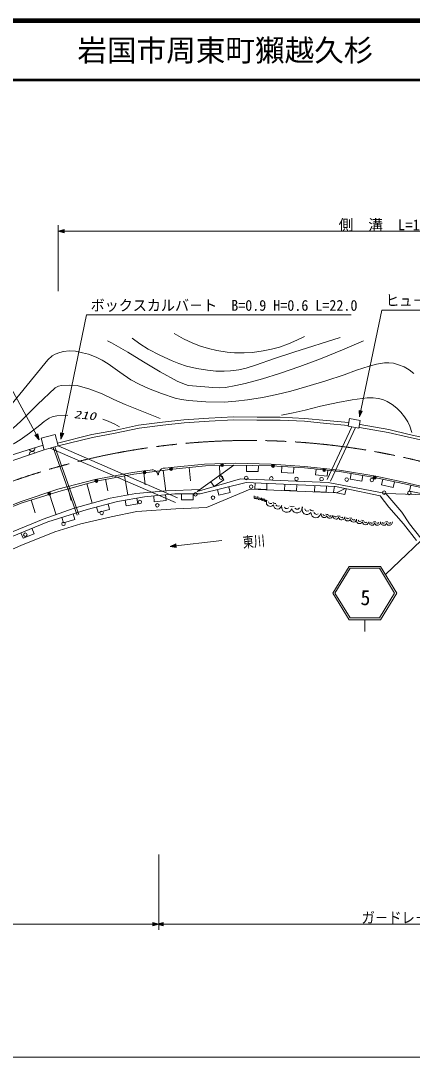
# Model space of a CAD drawing. Units: millimetres, scale not verified. Extents: x 40000 to 680000, y 20000 to 380000.
# Drawn here: x 395456 to 461596, y 205000 to 380000 of the extents above; entities that cross this region are included whole.
import ezdxf
from ezdxf.enums import TextEntityAlignment as Align

# ---------------------------------------------------------------- set-up
doc = ezdxf.new("R2010")
doc.units = ezdxf.units.MM
doc.header["$LTSCALE"] = 1000
doc.linetypes.add('CHAIN', pattern=[18.5, 12, -1.5, 3.5, -1.5])
for name, color, linetype, lineweight in [('M-BGD', 7, 'Continuous', 13), ('M-BMK', 2, 'CHAIN', 13), ('M-STR-HTXT', 7, 'Continuous', 13), ('M-STR-STRC', 7, 'Continuous', 13), ('M-TTL', 2, 'Continuous', 140), ('M-TTL-BAND', 7, 'Continuous', 13), ('M-TTL-LINE', 7, 'Continuous', 50), ('M-TTL-TXT', 7, 'Continuous', 50)]:
    doc.layers.add(name, color=color, linetype=linetype, lineweight=lineweight)
doc.layers.add('M-BGD-HTXT', color=7, linetype='Continuous')
doc.styles.add('ＭＳ ゴシック', font='')
doc.styles.get('ＭＳ ゴシック').set_extended_font_data('MS Gothic')

msp = doc.modelspace()

# ---------------------------------------------------------------- linework, layer by layer
at = {"layer": 'M-BGD'}
for p, q in [((415372, 311701), (411298, 310832)), ((419386, 312236), (415372, 311701)), ((419452, 311740), (415457, 311207)), ((423004, 312638), (419386, 312236)), ((423048, 312140), (419452, 311740)), ((427244, 312905), (423004, 312638)), ((427275, 312406), (423048, 312140)), ((431394, 313139), (427244, 312905)), ((431404, 312639), (427275, 312406)), ((435374, 313072), (431394, 313139)), ((435365, 312572), (431404, 312639)), ((439293, 312572), (435365, 312572)), ((439306, 313072), (435374, 313072)), ((443388, 312373), (439293, 312572)), ((443425, 312871), (439306, 313072)), ((447083, 312006), (443388, 312373)), ((447133, 312504), (443425, 312871)), ((450779, 311663), (447083, 312006)), ((450825, 312161), (447133, 312504)), ((450989, 312819), (450757, 311540)), ((450757, 311540), (452588, 311207)), ((452820, 312486), (450989, 312819)), ((452588, 311207), (452820, 312486)), ((457615, 310965), (452776, 311833)), ((401290, 310143), (398926, 309511)), ((401807, 308211), (401290, 310143)), ((407495, 310132), (401687, 308697)), ((411298, 310832), (407495, 310132)), ((411396, 310342), (407601, 309643)), ((415457, 311207), (411396, 310342)), ((447239, 302539), (451372, 311429)), ((447784, 302286), (451982, 311318)), ((457515, 310475), (452688, 311341)), ((460977, 309676), (457515, 310475)), ((461090, 310163), (457615, 310965)), ((465428, 309195), (461090, 310163)), ((391798, 306013), (399238, 308347)), ((398926, 309511), (399443, 307579)), ((399443, 307579), (401807, 308211)), ((401207, 308051), (405288, 296651)), ((407601, 309643), (401807, 308211)), ((401807, 308211), (421937, 299471)), ((465305, 308711), (460977, 309676)), ((399443, 307579), (391154, 304749)), ((396921, 306950), (396897, 306836)), ((396897, 306836), (396898, 306710)), ((396901, 307614), (396975, 307512)), ((396984, 307077), (396921, 306950)), ((396975, 307512), (397062, 307434)), ((397059, 307166), (396984, 307077)), ((397159, 307243), (397059, 307166)), ((397062, 307434), (397187, 307369)), ((397311, 307295), (397159, 307243)), ((397187, 307369), (397301, 307341)), ((397301, 307341), (397427, 307339)), ((397437, 307296), (397311, 307295)), ((397427, 307339), (397580, 307387)), ((397551, 307271), (397437, 307296)), ((397678, 307209), (397551, 307271)), ((397580, 307387), (397682, 307461)), ((397767, 307134), (397678, 307209)), ((397682, 307461), (397760, 307548)), ((397760, 307548), (397825, 307674)), ((397844, 307033), (397767, 307134)), ((397825, 307674), (397852, 307787)), ((397852, 307787), (397855, 307913)), ((400409, 307837), (421578, 298645)), ((400925, 307950), (405005, 296550)), ((419840, 304475), (420835, 304578)), ((420835, 304578), (426497, 305162)), ((421173, 304295), (426659, 304851)), ((423916, 304573), (424146, 302304)), ((425264, 300543), (431460, 304942)), ((426497, 305162), (431709, 305297)), ((426659, 304851), (431460, 304942)), ((429059, 304896), (429091, 303260)), ((431460, 304942), (437752, 304848)), ((431709, 305297), (437775, 305117)), ((433606, 304910), (433591, 303910)), ((435591, 303880), (435606, 304880)), ((437752, 304848), (443381, 304516)), ((437775, 305117), (443392, 304758)), ((439568, 304741), (439509, 303742)), ((441506, 303625), (441565, 304623)), ((443381, 304516), (449294, 303902)), ((443392, 304758), (449323, 304129)), ((408051, 302523), (414328, 303725)), ((408190, 302282), (414577, 303462)), ((412980, 303167), (413576, 299942)), ((414328, 303725), (416331, 303992)), ((414577, 303462), (421173, 304295)), ((416226, 303670), (416479, 301670)), ((416331, 303992), (417322, 304125)), ((417322, 304125), (417639, 304167)), ((417639, 304167), (417843, 304154)), ((417843, 304154), (418097, 304066)), ((418097, 304066), (418271, 303969)), ((418271, 303969), (418411, 303826)), ((418411, 303826), (418562, 303604)), ((418562, 303604), (418628, 303411)), ((418628, 303411), (418644, 303292)), ((418733, 303517), (418788, 303764)), ((418749, 303358), (418733, 303517)), ((418788, 303764), (418887, 303975)), ((418887, 303975), (419065, 304194)), ((419065, 304194), (419252, 304334)), ((419252, 304334), (419522, 304443)), ((419522, 304443), (419840, 304475)), ((419524, 304087), (419965, 300602)), ((429756, 302506), (429177, 303321)), ((433591, 303910), (435591, 303880)), ((439509, 303742), (441506, 303625)), ((445343, 304312), (445239, 303318)), ((445239, 303318), (447229, 303111)), ((447229, 303111), (447332, 304106)), ((449294, 303902), (455207, 302908)), ((449323, 304129), (455434, 303095)), ((451264, 303571), (451098, 302584)), ((453071, 302253), (453236, 303239)), ((455207, 302908), (459984, 301867)), ((455434, 303095), (460197, 302107)), ((401744, 300896), (408051, 302523)), ((401871, 300546), (408190, 302282)), ((406610, 301848), (407521, 298530)), ((409786, 302577), (410147, 300623)), ((432596, 302672), (425264, 300543)), ((425756, 300136), (433541, 302037)), ((427547, 302164), (428125, 301348)), ((428125, 301348), (429756, 302506)), ((430857, 300352), (430620, 301324)), ((447402, 302057), (432596, 302672)), ((433541, 302037), (448621, 301362)), ((435055, 301969), (435011, 300970)), ((437009, 300881), (437053, 301880)), ((440082, 301744), (440037, 300745)), ((442035, 300656), (442080, 301655)), ((445108, 301519), (445064, 300520)), ((447062, 300431), (447106, 301430)), ((457146, 300165), (447402, 302057)), ((448470, 301394), (448263, 300416)), ((448621, 301362), (450276, 301012)), ((450276, 301012), (448805, 300276)), ((456162, 299793), (450276, 301012)), ((451098, 302584), (453071, 302253)), ((456618, 302601), (456406, 301624)), ((456406, 301624), (458360, 301198)), ((458360, 301198), (458573, 302175)), ((459984, 301867), (464620, 300874)), ((460197, 302107), (464735, 301028)), ((461324, 301580), (461115, 300603)), ((395511, 298848), (401744, 300896)), ((395692, 298602), (401871, 300546)), ((400326, 300060), (401415, 296600)), ((403451, 300980), (404000, 298981)), ((410550, 299366), (404510, 297699)), ((414925, 300199), (410550, 299366)), ((411815, 298849), (416377, 299646)), ((420132, 300615), (414925, 300199)), ((415253, 298435), (415081, 299420)), ((416377, 299646), (421465, 300136)), ((417925, 299795), (418021, 298800)), ((420012, 298992), (419916, 299987)), ((425697, 300850), (420132, 300615)), ((421465, 300136), (425756, 300136)), ((422610, 300136), (422610, 299136)), ((424610, 299136), (424610, 300136)), ((434215, 300889), (426859, 297824)), ((428677, 300849), (428914, 299878)), ((428914, 299878), (430857, 300352)), ((448805, 300276), (434215, 300889)), ((434868, 299640), (434889, 299797)), ((434897, 299468), (434868, 299640)), ((435024, 299348), (434897, 299468)), ((435011, 300970), (437009, 300881)), ((435148, 299310), (435024, 299348)), ((435092, 299572), (435040, 299670)), ((435192, 299542), (435092, 299572)), ((435255, 299305), (435148, 299310)), ((435306, 299561), (435192, 299542)), ((435353, 299357), (435255, 299305)), ((435465, 299459), (435353, 299357)), ((435478, 299591), (435386, 299646)), ((435502, 299312), (435465, 299459)), ((435553, 299568), (435478, 299591)), ((435554, 299214), (435502, 299312)), ((435635, 299570), (435553, 299568)), ((435739, 299375), (435654, 299455)), ((435838, 299345), (435739, 299375)), ((435936, 299397), (435838, 299345)), ((436062, 299277), (435942, 299150)), ((436132, 299419), (436062, 299277)), ((436089, 299307), (436116, 299425)), ((436098, 299173), (436089, 299307)), ((436255, 299238), (436222, 299317)), ((436552, 299224), (436486, 299273)), ((440037, 300745), (442035, 300656)), ((445064, 300520), (447062, 300431)), ((448263, 300416), (450219, 300001)), ((450219, 300001), (450427, 300980)), ((457657, 297870), (456162, 299793)), ((457146, 300165), (459849, 297015)), ((468925, 299786), (457146, 300165)), ((461115, 300603), (463070, 300183)), ((388789, 296177), (395511, 298848)), ((388999, 296033), (395692, 298602)), ((397237, 299088), (397919, 296918)), ((404510, 297699), (399233, 295825)), ((400046, 295416), (406666, 297500)), ((406666, 297500), (411815, 298849)), ((408273, 297921), (408527, 296954)), ((410462, 297461), (410208, 298428)), ((413111, 299075), (413283, 298090)), ((413283, 298090), (415253, 298435)), ((421649, 297579), (415090, 297150)), ((418021, 298800), (420012, 298992)), ((426859, 297824), (421649, 297579)), ((422610, 299136), (424610, 299136)), ((435646, 299159), (435554, 299214)), ((435770, 299121), (435646, 299159)), ((435942, 299150), (435770, 299121)), ((436187, 299072), (436098, 299173)), ((436279, 299034), (436187, 299072)), ((436329, 299208), (436255, 299238)), ((436361, 299022), (436279, 299034)), ((436418, 299214), (436329, 299208)), ((436439, 299055), (436361, 299022)), ((436533, 299124), (436439, 299055)), ((436550, 299009), (436533, 299124)), ((436583, 298930), (436550, 299009)), ((436608, 299201), (436552, 299224)), ((436649, 298882), (436583, 298930)), ((436671, 299197), (436608, 299201)), ((436741, 298843), (436649, 298882)), ((436736, 299040), (436677, 299108)), ((436810, 299010), (436736, 299040)), ((436875, 298853), (436741, 298843)), ((436888, 299043), (436810, 299010)), ((436976, 298941), (436875, 298853)), ((436953, 298732), (437012, 299055)), ((436995, 298372), (436953, 298732)), ((437041, 299045), (436976, 298941)), ((437244, 298110), (436995, 298372)), ((437498, 298018), (437244, 298110)), ((437410, 298567), (437312, 298774)), ((437613, 298493), (437410, 298567)), ((437720, 297995), (437498, 298018)), ((437853, 298521), (437613, 298493)), ((437927, 298092), (437720, 297995)), ((438171, 298291), (437927, 298092)), ((438212, 298563), (438028, 298688)), ((438232, 297982), (438171, 298291)), ((438365, 298508), (438212, 298563)), ((438329, 297775), (438232, 297982)), ((438514, 297650), (438329, 297775)), ((438535, 298504), (438365, 298508)), ((438768, 297559), (438514, 297650)), ((438730, 298089), (438564, 298264)), ((438933, 298016), (438730, 298089)), ((439128, 297601), (438768, 297559)), ((439141, 298113), (438933, 298016)), ((439390, 297850), (439128, 297601)), ((439551, 298137), (439390, 297850)), ((439574, 297714), (439530, 298138)), ((439758, 297282), (439574, 297714)), ((440203, 297676), (440006, 297898)), ((440482, 297659), (440203, 297676)), ((440770, 297781), (440482, 297659)), ((441202, 297965), (440927, 298052)), ((441251, 297611), (441020, 297275)), ((441412, 297952), (441202, 297965)), ((441439, 297249), (441251, 297611)), ((441626, 298009), (441412, 297952)), ((442019, 297564), (441748, 297721)), ((442299, 297547), (442019, 297564)), ((442521, 297743), (442299, 297547)), ((442927, 297508), (442692, 297102)), ((443023, 297923), (442927, 297508)), ((442995, 297513), (443066, 297908)), ((443049, 297073), (442995, 297513)), ((443555, 297313), (443435, 297566)), ((460114, 295039), (457657, 297870)), ((399233, 295825), (394164, 293742)), ((402402, 296158), (402702, 295204)), ((402702, 295204), (404610, 295805)), ((404610, 295805), (404310, 296759)), ((410737, 296230), (405588, 295066)), ((408527, 296954), (410462, 297461)), ((415090, 297150), (410737, 296230)), ((440164, 297047), (439758, 297282)), ((440513, 297025), (440164, 297047)), ((440797, 297078), (440513, 297025)), ((441020, 297275), (440797, 297078)), ((441635, 297027), (441439, 297249)), ((441911, 296939), (441635, 297027)), ((442260, 296918), (441911, 296939)), ((442692, 297102), (442260, 296918)), ((443356, 296754), (443049, 297073)), ((443666, 296643), (443356, 296754)), ((443803, 297225), (443555, 297313)), ((443937, 296617), (443666, 296643)), ((444096, 297261), (443803, 297225)), ((444190, 296737), (443937, 296617)), ((444487, 296981), (444190, 296737)), ((444536, 297314), (444309, 297465)), ((444563, 296604), (444487, 296981)), ((444722, 297248), (444536, 297314)), ((444683, 296351), (444563, 296604)), ((444910, 296201), (444683, 296351)), ((444931, 297244), (444722, 297248)), ((445221, 296090), (444910, 296201)), ((445171, 296738), (444967, 296951)), ((445420, 296649), (445171, 296738)), ((445660, 296144), (445221, 296090)), ((445673, 296770), (445420, 296649)), ((445980, 296450), (445660, 296144)), ((446175, 296801), (445980, 296450)), ((446224, 296553), (446216, 296796)), ((446311, 296299), (446224, 296553)), ((446533, 296148), (446311, 296299)), ((446581, 296505), (446478, 296640)), ((446731, 296122), (446533, 296148)), ((446739, 296484), (446581, 296505)), ((446895, 296140), (446731, 296122)), ((446908, 296542), (446739, 296484)), ((447030, 296243), (446895, 296140)), ((447162, 296629), (447009, 296690)), ((447175, 296426), (447030, 296243)), ((447281, 296613), (447162, 296629)), ((447268, 296212), (447175, 296426)), ((447371, 296077), (447268, 296212)), ((447405, 296637), (447281, 296613)), ((447524, 296016), (447371, 296077)), ((447612, 296368), (447464, 296468)), ((447723, 295990), (447524, 296016)), ((447770, 296346), (447612, 296368)), ((447976, 296077), (447723, 295990)), ((447905, 296449), (447770, 296346)), ((448127, 296299), (447976, 296077)), ((448198, 296531), (448127, 296299)), ((448206, 296288), (448198, 296531)), ((448294, 296034), (448206, 296288)), ((448516, 295884), (448294, 296034)), ((448563, 296241), (448460, 296375)), ((448714, 295857), (448516, 295884)), ((448722, 296220), (448563, 296241)), ((448878, 295876), (448714, 295857)), ((448891, 296278), (448722, 296220)), ((449013, 295979), (448878, 295876)), ((449145, 296365), (448991, 296426)), ((449158, 296161), (449013, 295979)), ((449264, 296349), (449145, 296365)), ((449250, 295947), (449158, 296161)), ((449354, 295812), (449250, 295947)), ((449388, 296373), (449264, 296349)), ((449507, 295752), (449354, 295812)), ((449594, 296103), (449446, 296204)), ((449705, 295725), (449507, 295752)), ((449753, 296082), (449594, 296103)), ((449959, 295812), (449705, 295725)), ((449887, 296185), (449753, 296082)), ((450109, 296034), (449959, 295812)), ((450181, 296267), (450109, 296034)), ((450218, 296014), (450228, 296257)), ((450286, 295754), (450218, 296014)), ((450496, 295588), (450286, 295754)), ((450570, 295940), (450478, 296082)), ((450727, 295907), (450570, 295940)), ((450900, 295952), (450727, 295907)), ((451158, 295816), (450999, 295645)), ((451160, 296020), (451011, 296092)), ((451234, 295596), (451158, 295816)), ((451277, 295995), (451160, 296020)), ((451403, 296010), (451277, 295995)), ((451588, 295726), (451448, 295837)), ((451887, 295785), (451745, 295693)), ((452186, 295845), (452097, 295618)), ((452175, 295590), (452186, 295845)), ((459849, 297015), (461131, 295039)), ((392753, 292428), (400046, 295416)), ((397704, 293376), (397325, 294301)), ((405588, 295066), (401236, 293717)), ((450692, 295546), (450496, 295588)), ((450857, 295553), (450692, 295546)), ((450999, 295645), (450857, 295553)), ((451326, 295454), (451234, 295596)), ((451475, 295382), (451326, 295454)), ((451671, 295340), (451475, 295382)), ((451745, 295693), (451588, 295726)), ((451930, 295408), (451671, 295340)), ((452097, 295618), (451930, 295408)), ((452246, 295317), (452175, 295590)), ((452467, 295142), (452246, 295317)), ((452545, 295512), (452447, 295661)), ((452672, 295099), (452467, 295142)), ((452709, 295477), (452545, 295512)), ((452845, 295105), (452672, 295099)), ((452891, 295525), (452709, 295477)), ((452995, 295203), (452845, 295105)), ((453161, 295382), (452995, 295203)), ((453163, 295596), (453008, 295672)), ((453241, 295151), (453161, 295382)), ((453287, 295570), (453163, 295596)), ((453338, 295001), (453241, 295151)), ((453419, 295585), (453287, 295570)), ((453494, 294926), (453338, 295001)), ((453613, 295287), (453466, 295404)), ((453700, 294882), (453494, 294926)), ((453778, 295252), (453613, 295287)), ((453972, 294954), (453700, 294882)), ((453927, 295350), (453778, 295252)), ((454147, 295174), (453972, 294954)), ((454241, 295412), (454147, 295174)), ((454287, 295172), (454247, 295412)), ((454407, 294932), (454287, 295172)), ((454647, 294812), (454407, 294932)), ((454647, 295172), (454527, 295292)), ((454807, 295172), (454647, 295172)), ((454847, 294812), (454647, 294812)), ((454967, 295252), (454807, 295172)), ((455007, 294852), (454847, 294812)), ((455127, 294972), (455007, 294852)), ((455207, 295372), (455047, 295412)), ((455247, 295172), (455127, 294972)), ((455327, 295372), (455207, 295372)), ((455367, 294972), (455247, 295172)), ((455447, 295412), (455327, 295372)), ((455487, 294852), (455367, 294972)), ((455647, 294812), (455487, 294852)), ((455687, 295172), (455527, 295252)), ((455847, 294812), (455647, 294812)), ((455847, 295172), (455687, 295172)), ((455967, 295292), (455847, 295172)), ((456087, 294932), (455847, 294812)), ((456207, 295172), (456087, 294932)), ((456247, 295412), (456207, 295172)), ((456287, 295172), (456247, 295412)), ((456407, 294932), (456287, 295172)), ((456647, 294812), (456407, 294932)), ((456647, 295172), (456527, 295292)), ((456807, 295172), (456647, 295172)), ((456847, 294812), (456647, 294812)), ((456967, 295252), (456807, 295172)), ((457007, 294852), (456847, 294812)), ((457127, 294972), (457007, 294852)), ((457207, 295372), (457047, 295412)), ((457247, 295172), (457127, 294972)), ((457327, 295372), (457207, 295372)), ((457367, 294972), (457247, 295172)), ((457447, 295412), (457327, 295372)), ((457487, 294852), (457367, 294972)), ((457647, 294812), (457487, 294852)), ((457687, 295172), (457527, 295252)), ((457847, 294812), (457647, 294812)), ((457847, 295172), (457687, 295172)), ((457967, 295292), (457847, 295172)), ((458087, 294932), (457847, 294812)), ((458207, 295172), (458087, 294932)), ((458247, 295412), (458207, 295172)), ((462304, 292261), (460114, 295039)), ((461131, 295039), (463054, 292635)), ((401236, 293717), (395474, 291388)), ((395474, 293543), (395853, 292618)), ((395853, 292618), (397704, 293376)), ((429402, 292261), (420695, 291246)), ((395474, 291388), (390018, 289058)), ((421651, 291680), (420695, 291246)), ((420695, 291246), (421726, 291044)), ((421619, 291615), (420814, 291260)), ((420814, 291260), (421679, 291099)), ((421586, 291551), (420934, 291274)), ((420934, 291274), (421632, 291154)), ((421553, 291487), (421053, 291288)), ((421053, 291288), (421585, 291209)), ((421520, 291423), (421172, 291302)), ((421172, 291302), (421539, 291264)), ((421487, 291358), (421331, 291320)), ((421331, 291320), (421492, 291319)), ((421492, 291319), (421487, 291358)), ((421539, 291264), (421520, 291423)), ((421585, 291209), (421553, 291487)), ((421632, 291154), (421586, 291551)), ((421679, 291099), (421619, 291615)), ((421726, 291044), (421651, 291680))]:
    msp.add_line(p, q, dxfattribs=at)
for points in [[(453340, 325974), (449783, 324435), (446072, 322942), (442593, 321609), (439182, 320416), (436312, 319543), (433341, 318751), (431808, 318398), (430029, 318100), (429106, 318048), (427911, 318105), (425859, 318219), (423757, 318442), (422812, 318743), (421894, 319147), (418989, 320738), (416192, 322389), (413555, 324031), (410799, 325611), (410112, 325974)], [(414295, 326409), (415582, 325456), (416981, 324558), (418932, 323539), (421026, 322561), (422138, 322115), (423454, 321707), (425210, 321303), (427019, 320995), (428410, 320849), (429810, 320817), (430917, 320882), (432305, 321081), (433560, 321366), (435090, 321835), (438301, 322976), (441569, 324030), (449389, 326496)], [(421392, 327193), (422959, 326303), (424501, 325551), (425810, 325053), (427154, 324650), (428555, 324323), (430332, 324036), (431571, 323935), (433171, 323927), (434629, 324015), (436417, 324246), (437789, 324523), (439180, 324910), (440685, 325457), (442079, 326076), (443381, 326714)], [(393533, 314835), (399506, 322127), (400030, 322748), (400767, 323418), (401298, 323717), (402055, 323994), (402703, 324178), (403652, 324292), (404734, 324189), (405914, 323958), (406885, 323694), (408198, 323205), (409232, 322686), (410254, 322055), (412175, 320644), (414059, 319389), (415473, 318636), (417065, 317914), (419248, 317065), (421529, 316302), (422608, 316054), (423794, 315895), (426740, 315686), (429822, 315579), (431814, 315743), (433746, 316003), (436315, 316407), (438730, 316895), (441105, 317483), (443793, 318264), (447019, 319188), (450114, 320196), (452171, 320980), (454340, 321689), (455537, 322018), (456916, 322265), (457640, 322267), (458436, 322160), (459295, 321927), (460220, 321542), (461079, 321041), (461874, 320444)], [(390736, 308993), (391980, 309635), (393008, 310294), (394242, 311255), (395435, 312322), (398307, 315199), (401298, 318000), (401814, 318295), (402351, 318441), (403697, 318489), (405018, 318423), (407117, 317780), (409225, 317027), (411193, 316041), (413099, 315196), (419038, 312824)], [(439494, 313434), (441465, 313774), (443511, 314237), (446100, 314905), (449008, 315541), (451469, 315986), (454001, 316338), (455002, 316345), (455825, 316245), (456600, 316040), (457370, 315711), (458226, 315190), (458960, 314611), (459675, 313909), (460294, 313141), (460819, 312288), (461158, 311541), (461526, 310473)], [(391346, 307469), (392323, 307692), (393294, 308036), (394354, 308601), (395367, 309263), (396954, 310371), (398661, 311692), (399440, 312343), (400269, 312890), (400766, 313098), (401538, 313280), (403437, 313398)], [(409330, 312736), (410253, 312400), (411334, 311881), (412158, 311431)]]:
    msp.add_lwpolyline(points, dxfattribs=at)
for centre, radius in [((420861, 304329), 250), ((429466, 304989), 250), ((429466, 304989), 150), ((429466, 304989), 50), ((438094, 304846), 250), ((438094, 304846), 150), ((438094, 304846), 50), ((416364, 303745), 250), ((416364, 303745), 150), ((416364, 303745), 50), ((420861, 304329), 150), ((420861, 304329), 50), ((429307, 302853), 300), ((433550, 302789), 300), ((437792, 302725), 300), ((442034, 302662), 300), ((446276, 302598), 300), ((446709, 304155), 250), ((446709, 304155), 150), ((446709, 304155), 50), ((450518, 302534), 300), ((454760, 302470), 300), ((455250, 302873), 250), ((455250, 302873), 150), ((455250, 302873), 50), ((408230, 302303), 250), ((408230, 302303), 150), ((408230, 302303), 50), ((434381, 301325), 300), ((400274, 300150), 250), ((400274, 300150), 150), ((400274, 300150), 50), ((424982, 300036), 300), ((427930, 299483), 300), ((456850, 300317), 300), ((461092, 300254), 300), ((415583, 298748), 300), ((418531, 298195), 300), ((409132, 296906), 300), ((402682, 295064), 300), ((396232, 293223), 300)]:
    msp.add_circle(centre, radius, dxfattribs=at)
at = {"layer": 'M-BMK'}
msp.add_arc((434113, 189136), 120000, 71.75647, 118.46231, dxfattribs=at)
at = {"layer": 'M-STR-HTXT'}
for p, q in [((401767, 334329), (401767, 345478)), ((401767, 344478), (402767, 344758)), ((402767, 344758), (402767, 344198)), ((402767, 344198), (401767, 344478)), ((401767, 344478), (519134, 344478)), ((402047, 344478), (402727, 344678)), ((402727, 344278), (402047, 344478)), ((402207, 344478), (402687, 344598)), ((402687, 344358), (402207, 344478)), ((402447, 344478), (402647, 344518)), ((402647, 344438), (402447, 344478)), ((402647, 344518), (402647, 344438)), ((402687, 344598), (402687, 344358)), ((402727, 344678), (402727, 344278)), ((452666, 313148), (456453, 331160)), ((456453, 331160), (485803, 331160)), ((398556, 309269), (387749, 329128)), ((402251, 309361), (406592, 330329)), ((406592, 330329), (451275, 330329)), ((452666, 313148), (452598, 314184)), ((452598, 314184), (453146, 314069)), ((453146, 314069), (452666, 313148)), ((452724, 313422), (452668, 314129)), ((452668, 314129), (453059, 314047)), ((453059, 314047), (452724, 313422)), ((452757, 313579), (452738, 314073)), ((452738, 314073), (452973, 314024)), ((452973, 314024), (452757, 313579)), ((452806, 313814), (452808, 314018)), ((452886, 314001), (452806, 313814)), ((452808, 314018), (452886, 314001)), ((397832, 310013), (398324, 310281)), ((398556, 309269), (397832, 310013)), ((397921, 310016), (398273, 310208)), ((398422, 309515), (397921, 310016)), ((398011, 310019), (398222, 310134)), ((398346, 309655), (398011, 310019)), ((398100, 310023), (398170, 310061)), ((398231, 309866), (398100, 310023)), ((398170, 310061), (398231, 309866)), ((398222, 310134), (398346, 309655)), ((398273, 310208), (398422, 309515)), ((398324, 310281), (398556, 309269)), ((402251, 309361), (402179, 310397)), ((402179, 310397), (402728, 310284)), ((402308, 309635), (402250, 310342)), ((402250, 310342), (402641, 310261)), ((402728, 310284), (402251, 309361)), ((402641, 310261), (402308, 309635)), ((402340, 309792), (402320, 310286)), ((402320, 310286), (402555, 310238)), ((402555, 310238), (402340, 309792)), ((402389, 310027), (402390, 310231)), ((402468, 310215), (402389, 310027)), ((402390, 310231), (402468, 310215)), ((418789, 226496), (418789, 239228)), ((417789, 227216), (417789, 227776)), ((417789, 227776), (418789, 227496)), ((417829, 227296), (417829, 227696)), ((417829, 227696), (418509, 227496)), ((417869, 227376), (417869, 227616)), ((417869, 227616), (418349, 227496)), ((417909, 227456), (417909, 227536)), ((417909, 227536), (418109, 227496)), ((418500, 227496), (419500, 227776)), ((418780, 227496), (419460, 227696)), ((418940, 227496), (419420, 227616)), ((419180, 227496), (419380, 227536)), ((419380, 227536), (419380, 227456)), ((419420, 227616), (419420, 227376)), ((419460, 227696), (419460, 227296)), ((419500, 227776), (419500, 227216)), ((313496, 227496), (418789, 227496)), ((418789, 227496), (417789, 227216)), ((418509, 227496), (417829, 227296)), ((418349, 227496), (417869, 227376)), ((418109, 227496), (417909, 227456)), ((418500, 227496), (508149, 227497)), ((419500, 227216), (418500, 227496)), ((419460, 227296), (418780, 227496)), ((419420, 227376), (418940, 227496)), ((419380, 227456), (419180, 227496))]:
    msp.add_line(p, q, dxfattribs=at)
at = {"layer": 'M-STR-STRC'}
for p, q in [((457062, 286482), (470948, 299734)), ((450932, 287879), (448168, 283379)), ((451099, 287579), (448520, 283379)), ((450932, 287879), (456204, 287879)), ((451099, 287579), (456036, 287579)), ((458615, 283379), (456036, 287579)), ((458968, 283379), (456204, 287879)), ((448168, 283379), (450932, 278879)), ((448520, 283379), (451099, 279179)), ((453415, 283455), (453568, 283379)), ((456036, 279179), (458615, 283379)), ((456204, 278879), (458968, 283379)), ((450932, 278879), (456204, 278879)), ((451099, 279179), (456036, 279179)), ((453568, 278879), (453568, 276879))]:
    msp.add_line(p, q, dxfattribs=at)
at = {"layer": 'M-TTL'}
msp.add_line((680000, 380000), (40000, 380000), dxfattribs=at)
at = {"layer": 'M-TTL-BAND'}
msp.add_line((40000, 205000), (579000, 205000), dxfattribs=at)
at = {"layer": 'M-TTL-LINE'}
msp.add_line((40000, 370000), (680000, 370000), dxfattribs=at)

# ---------------------------------------------------------------- texts
at = {"layer": 'M-BGD', "style": 'ＭＳ ゴシック', "oblique": 15, "width": 1.4}
msp.add_text('210', height=1320, rotation=354.3, dxfattribs=at).set_placement((404325, 312533), align=Align.BOTTOM_LEFT)
at = {"layer": 'M-BGD-HTXT', "style": 'ＭＳ ゴシック', "width": 0.75}
msp.add_text('東川', height=1833, rotation=5, dxfattribs=at).set_placement((433074, 290467), align=Align.BOTTOM_LEFT)
at = {"layer": 'M-STR-HTXT', "style": 'ＭＳ ゴシック'}
msp.add_text('側\u3000溝  L=119.0', height=1833, dxfattribs=at).set_placement((449155, 344063), align=Align.BOTTOM_LEFT)
for s, width, p in [('ボックスカルバ－ト\u3000B=0.9 H=0.6 L=22.0', 0.95, (407259, 330477)), ('ヒュ－ム管\u3000L=13.0 Φ=600', 0.9, (457120, 331309)), ('ガ－ドレ－ル\u3000L=91.0', 0.9, (453028, 227102))]:
    msp.add_text(s, height=1833, dxfattribs=dict(at, width=width)).set_placement(p, align=Align.BOTTOM_LEFT)
at = {"layer": 'M-STR-STRC', "style": 'ＭＳ ゴシック', "width": 0.95}
msp.add_text('5', height=2566, dxfattribs=at).set_placement((452849, 280557), align=Align.BOTTOM_LEFT)
at = {"layer": 'M-TTL-TXT', "style": 'ＭＳ ゴシック'}
msp.add_text('岩国市周東町獺越久杉', height=3666, dxfattribs=at).set_placement((405024, 375000), align=Align.MIDDLE_LEFT)

doc.saveas('drawing.dxf')
